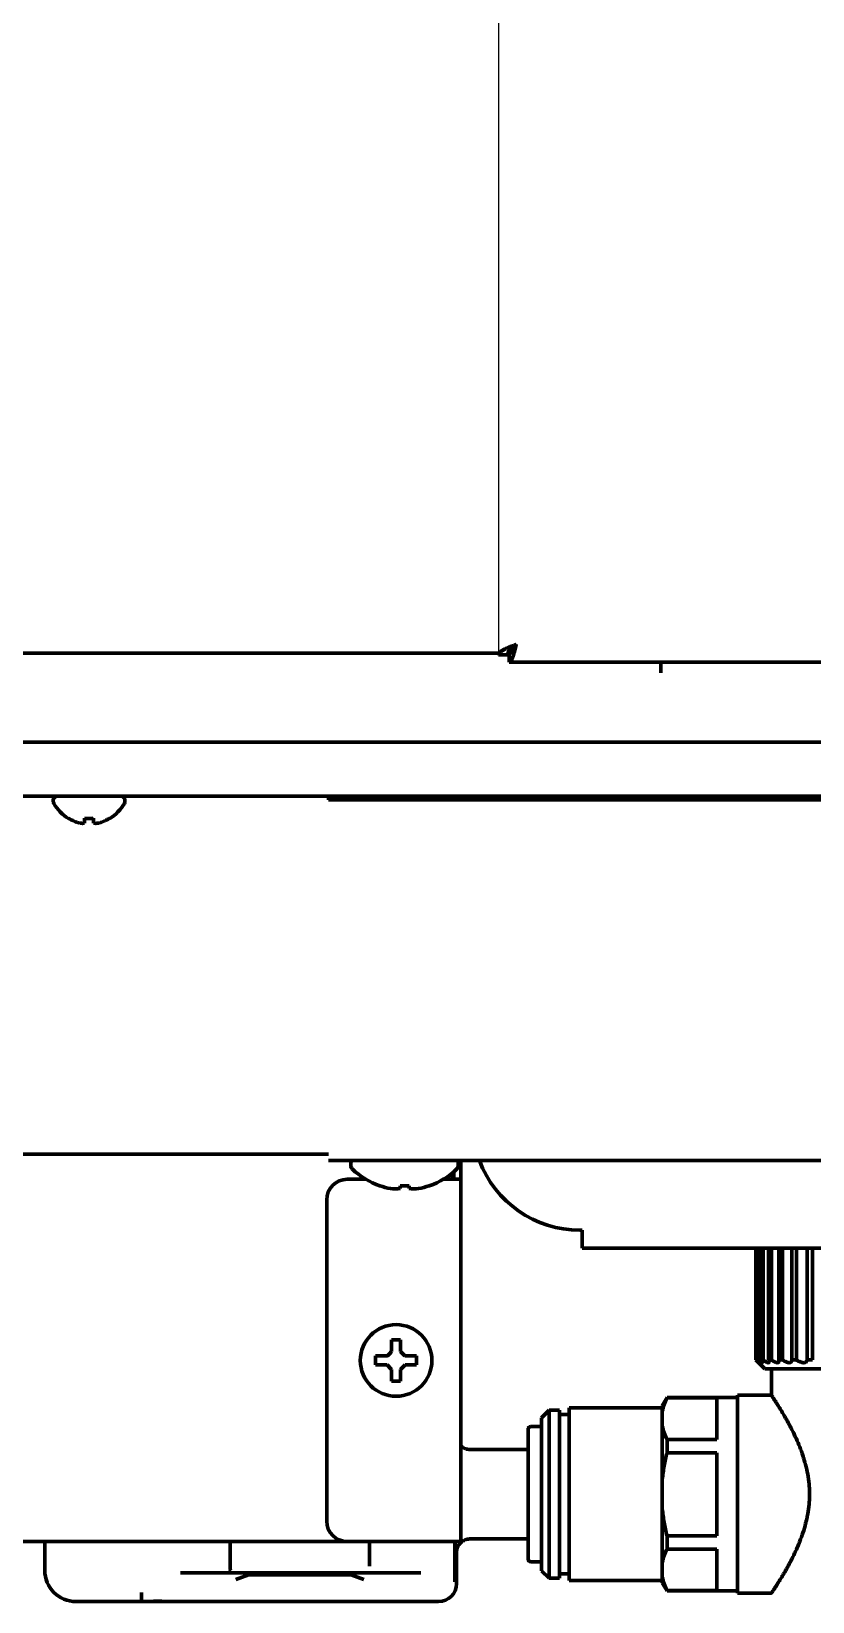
# Model space of a CAD drawing. Header units: inches. Extents: x -3077 to 7201, y 316 to 5463.
# Drawn here: x 2938.7 to 3025.9, y 1993.8 to 2169.3 of the extents above; entities that cross this region are included whole.
import ezdxf

# ---------------------------------------------------------------- set-up
doc = ezdxf.new("R2010")
doc.units = ezdxf.units.IN

msp = doc.modelspace()

# ---------------------------------------------------------------- linework, layer by layer
msp.add_line((2990.85, 2296.66), (2990.85, 2099.76))
at = {"linetype": 'Continuous', "lineweight": 70}
for p, q in [((2822.85, 2099.76), (2988.85, 2099.76)), ((2990.85, 2099.76), (2988.85, 2099.76)), ((2990.85, 2099.56), (2990.85, 2099.76)), ((2990.85, 2099.56), (2991.85, 2099.56)), ((2992.13, 2099.81), (2991.96, 2099.81)), ((2992.05, 2098.76), (2992.05, 2099.76)), ((2992.61, 2100.31), (2992.34, 2100.31)), ((3539.65, 2098.76), (2992.05, 2098.76)), ((3009, 2098.76), (3008.98, 2097.56)), ((2907.33, 2089.81), (3161.38, 2089.81)), ((3632.25, 2083.76), (2897.45, 2083.76)), ((2941.1, 2083.36), (2941.1, 2083.16)), ((2949.1, 2083.16), (2949.1, 2083.36)), ((2971.85, 2083.76), (2971.85, 2083.36)), ((2973.85, 2083.36), (2971.85, 2083.36)), ((2973.85, 2083.36), (2976.95, 2083.36)), ((2976.95, 2083.46), (2976.95, 2083.76)), ((2976.95, 2083.46), (2976.95, 2083.36)), ((2976.95, 2083.36), (3115.85, 2083.36)), ((2942.8, 2081.28), (2942.8, 2081.31)), ((2947.4, 2081.31), (2947.4, 2081.28)), ((2971.86, 2043.76), (2936.36, 2043.76)), ((3221.85, 2043.06), (2971.85, 2043.06)), ((2986.65, 2040.96), (2986.65, 2043.06)), ((2974.35, 2042.76), (2974.35, 2042.47)), ((2985.65, 2040.96), (2985.65, 2041.62)), ((2985.85, 2040.96), (2985.85, 2041.79)), ((2986.35, 2042.47), (2986.35, 2042.76)), ((2976.01, 2040.96), (2973.95, 2040.96)), ((2977.6, 2040.23), (2977.6, 2040.22)), ((2979.85, 2039.92), (2979.85, 2040.23)), ((2980.85, 2040.23), (2980.85, 2039.92)), ((2983.1, 2040.23), (2983.1, 2040.22)), ((2984.85, 2040.96), (2984.69, 2040.96)), ((2986.65, 2040.96), (2984.85, 2040.96)), ((2986.65, 2000.46), (2986.65, 2040.96)), ((2971.65, 2038.66), (2971.65, 2002.76)), ((2999.95, 2035.26), (3000.18, 2035.26)), ((3000.18, 2033.26), (3000.18, 2035.26)), ((3075.52, 2033.26), (3000.18, 2033.26)), ((3019.6, 2033.26), (3019.6, 2020.76)), ((3019.61, 2020.76), (3019.61, 2033.26)), ((3019.73, 2033.26), (3019.73, 2020.76)), ((3019.84, 2020.76), (3019.84, 2033.26)), ((3020.2, 2033.26), (3020.2, 2020.76)), ((3020.42, 2020.76), (3020.42, 2033.26)), ((3021.02, 2033.26), (3021.02, 2020.76)), ((3021.35, 2020.76), (3021.35, 2033.26)), ((3022.17, 2033.26), (3022.17, 2020.76)), ((3022.59, 2020.76), (3022.59, 2033.26)), ((3023.62, 2033.26), (3023.62, 2020.76)), ((3024.13, 2020.76), (3024.13, 2033.26)), ((3025.34, 2033.26), (3025.34, 2020.76)), ((3025.94, 2020.76), (3025.94, 2033.26)), ((2977.1, 2020.71), (2977.1, 2021.21)), ((2977.1, 2020.21), (2977.1, 2020.71)), ((2981.7, 2021.21), (2981.7, 2020.71)), ((2981.7, 2020.71), (2981.7, 2020.21)), ((3019.6, 2020.76), (3019.61, 2020.76)), ((3019.6, 2020.76), (3020.6, 2019.76)), ((3019.73, 2020.76), (3019.84, 2020.76)), ((3020.2, 2020.76), (3020.42, 2020.76)), ((3021.02, 2020.76), (3021.35, 2020.76)), ((3022.17, 2020.76), (3022.59, 2020.76)), ((3023.62, 2020.76), (3024.13, 2020.76)), ((3025.34, 2020.76), (3025.94, 2020.76)), ((3055.1, 2019.76), (3020.6, 2019.76)), ((3021.35, 2019.76), (3021.35, 2016.81)), ((3009.68, 2016.56), (3009.15, 2015.65)), ((3017.55, 2016.56), (3009.68, 2016.56)), ((3009.68, 2016.56), (3009.68, 2016.52)), ((3015.25, 2016.52), (3009.68, 2016.52)), ((3015.25, 2011.88), (3015.25, 2016.52)), ((3017.55, 2016.81), (3017.55, 2005.76)), ((3021.35, 2016.81), (3017.55, 2016.81)), ((2996.5, 2015.16), (2995.65, 2014.31)), ((2996.5, 1996.36), (2996.5, 2015.16)), ((2997.65, 2015.16), (2996.5, 2015.16)), ((2997.65, 1996.36), (2997.65, 2015.16)), ((2998.75, 1996.11), (2998.75, 2015.41)), ((3009.15, 2015.41), (2998.75, 2015.41)), ((3009.15, 2015.65), (3009.15, 2015.03)), ((3009.15, 2013.37), (3009.15, 2015.03)), ((2994.15, 2013.01), (2994.15, 1998.51)), ((2995.65, 2013.31), (2994.45, 2013.31)), ((2995.65, 1997.21), (2995.65, 2014.31)), ((2998.75, 2014.66), (2997.65, 2014.66)), ((3009.15, 2013.37), (3009.15, 2007.42)), ((3009.68, 2011.88), (3015.25, 2011.88)), ((3009.68, 2011.88), (3009.68, 2010.4)), ((2994.15, 2010.76), (2987.65, 2010.76)), ((3009.68, 2010.4), (3015.25, 2010.4)), ((3015.25, 2001.11), (3015.25, 2010.4)), ((3009.15, 2004.09), (3009.15, 2007.42)), ((3017.55, 2005.76), (3017.55, 1994.71)), ((3009.15, 2004.09), (3009.15, 1998.14)), ((2987.65, 2000.76), (2994.15, 2000.76)), ((3015.25, 2001.11), (3009.68, 2001.11)), ((3009.68, 2001.11), (3009.68, 1999.63)), ((2877.45, 2000.46), (2973.95, 2000.46)), ((2940.15, 2000.46), (2940.15, 1997.25)), ((2960.86, 2000.46), (2960.86, 1997.7)), ((2984.85, 2000.46), (2973.95, 2000.46)), ((2976.44, 1997.7), (2976.44, 2000.46)), ((2984.85, 2000.46), (2986.65, 2000.46)), ((2985.96, 2000.46), (2985.96, 1995.95)), ((2986.15, 1999.26), (2986.15, 1995.75)), ((3015.25, 1999.63), (3009.68, 1999.63)), ((3015.25, 1994.99), (3015.25, 1999.63)), ((2994.45, 1998.21), (2995.65, 1998.21)), ((2995.65, 1997.21), (2996.5, 1996.36)), ((3009.15, 1996.48), (3009.15, 1998.14)), ((2982.15, 1996.96), (2955.32, 1996.96)), ((2962.9, 1996.76), (2961.5, 1996.23)), ((2962.9, 1996.76), (2963.19, 1996.76)), ((2962.9, 1996.76), (2962.9, 1996.76)), ((2963.65, 1996.76), (2963.65, 1996.96)), ((2973.65, 1996.76), (2963.65, 1996.76)), ((2973.65, 1996.96), (2973.65, 1996.76)), ((2974.11, 1996.76), (2974.4, 1996.76)), ((2975.81, 1996.23), (2974.4, 1996.76)), ((2974.41, 1996.76), (2974.4, 1996.76)), ((2996.5, 1996.36), (2997.65, 1996.36)), ((2997.65, 1996.86), (2998.75, 1996.86)), ((2998.75, 1996.11), (3009.15, 1996.11)), ((3009.15, 1995.86), (3009.15, 1996.48)), ((3009.15, 1995.86), (3009.68, 1994.96)), ((2984.15, 1993.76), (2943.65, 1993.76)), ((3009.68, 1994.99), (3015.25, 1994.99)), ((3009.68, 1994.96), (3009.68, 1994.99)), ((3009.68, 1994.96), (3017.55, 1994.96)), ((3017.55, 1994.71), (3021.35, 1994.71))]:
    msp.add_line(p, q, dxfattribs=at)
msp.add_circle((2979.4, 2020.71), 4, dxfattribs=at)
for centre, radius, start, end in [((2941.5, 2083.36), 0.4, 90, 180), ((2948.7, 2083.36), 0.4, 0, 90), ((2941.5, 2083.16), 0.4, 180, 210.3012), ((2945.3, 2085.38), 4.8, 210.3012, 238.6273), ((2944.9, 2085.38), 4.8, 301.3727, 329.6988), ((2948.7, 2083.16), 0.4, 329.6988, 0), ((2974.85, 2042.76), 0.5, 143.1295, 180), ((2985.85, 2042.76), 0.5, 0, 36.8705), ((2999.95, 2047.26), 12, 200.4877, 270), ((2974.85, 2042.47), 0.5, 180, 226.2253), ((2980.35, 2048.21), 8.45, 226.2253, 251.0075), ((2980.35, 2048.21), 8.45, 288.9925, 313.7747), ((2985.85, 2042.47), 0.5, 313.7747, 0), ((2973.95, 2038.66), 2.3, 90, 180), ((2980.35, 2048.21), 8.44, 250.9729, 259.3378), ((2980.35, 2048.21), 7.99, 266.4122, 273.5878), ((2980.35, 2048.21), 8.44, 280.6622, 289.0271), ((2994.45, 2013.01), 0.3, 90, 180), ((2973.95, 2002.76), 2.3, 180, 270), ((2994.45, 1998.51), 0.3, 180, 270)]:
    msp.add_arc(centre, radius, start, end, dxfattribs=at)
for centre, major_axis, ratio, start_param, end_param in [((2979.32, 2048.21), (0, -8.32), 0.707107, 6.192956, 6.373415), ((2981.38, 2048.21), (0, 8.32), 0.707107, 3.051363, 3.231822), ((2986.15, 2005.76), (0, 6.5), 0.034921, 2.524195, 3.133536), ((2943.65, 1997.26), (-2.48, -2.48), 0.998783, 5.498396, 7.067974), ((2960.93, 1997.7), (0, 0.5), 0.140541, 1.570796, 3.124139), ((2962.86, 1996.66), (0, 0.3), 0.140541, 5.034567, 6.265732), ((2963.19, 1996.77), (0.5, 0), 0.034921, 4.712389, 5.871188), ((2974.11, 1996.77), (0.5, 0), 0.034921, 3.55359, 4.712389), ((2974.45, 1996.66), (0, 0.3), 0.140541, 0.017453, 1.248618), ((2984.15, 1995.76), (1.42, -1.42), 0.998783, 5.498396, 7.067974)]:
    msp.add_ellipse(centre, major_axis=major_axis, ratio=ratio, start_param=start_param, end_param=end_param, dxfattribs=at)
for points in [[(2992.85, 2100.76), (2992.82, 2100.74), (2992.74, 2100.71), (2992.64, 2100.67), (2992.53, 2100.63), (2992.42, 2100.59), (2992.32, 2100.55), (2992.21, 2100.51), (2992.11, 2100.47), (2992.01, 2100.42), (2991.91, 2100.38), (2991.82, 2100.34), (2991.73, 2100.3), (2991.64, 2100.26), (2991.56, 2100.22), (2991.48, 2100.18), (2991.4, 2100.14), (2991.33, 2100.09), (2991.26, 2100.05), (2991.2, 2100.01), (2991.14, 2099.97), (2991.08, 2099.93), (2991.04, 2099.89), (2990.99, 2099.85), (2990.96, 2099.8), (2990.92, 2099.76), (2990.9, 2099.72), (2990.88, 2099.68), (2990.86, 2099.64), (2990.85, 2099.6), (2990.85, 2099.57), (2990.85, 2099.56)], [(2992.85, 2100.76), (2992.83, 2100.74), (2992.8, 2100.71), (2992.74, 2100.67), (2992.69, 2100.63), (2992.64, 2100.59), (2992.58, 2100.55), (2992.53, 2100.51), (2992.48, 2100.47), (2992.43, 2100.42), (2992.38, 2100.38), (2992.34, 2100.34), (2992.29, 2100.3), (2992.25, 2100.26), (2992.2, 2100.22), (2992.16, 2100.18), (2992.13, 2100.14), (2992.09, 2100.09), (2992.06, 2100.05), (2992.02, 2100.01), (2991.99, 2099.97), (2991.97, 2099.93), (2991.94, 2099.89), (2991.92, 2099.85), (2991.9, 2099.8), (2991.89, 2099.76), (2991.88, 2099.72), (2991.86, 2099.68), (2991.86, 2099.64), (2991.85, 2099.6), (2991.85, 2099.57), (2991.85, 2099.56)], [(2992.05, 2099.76), (2992.06, 2099.76), (2992.08, 2099.76), (2992.11, 2099.76), (2992.13, 2099.77), (2992.16, 2099.78), (2992.19, 2099.79), (2992.21, 2099.8), (2992.24, 2099.82), (2992.27, 2099.84), (2992.29, 2099.86), (2992.32, 2099.89), (2992.35, 2099.92), (2992.37, 2099.95), (2992.4, 2099.98), (2992.43, 2100.01), (2992.45, 2100.05), (2992.48, 2100.09), (2992.51, 2100.13), (2992.53, 2100.17), (2992.56, 2100.21), (2992.59, 2100.26), (2992.61, 2100.3), (2992.64, 2100.35), (2992.67, 2100.4), (2992.69, 2100.45), (2992.72, 2100.5), (2992.75, 2100.55), (2992.77, 2100.6), (2992.8, 2100.65), (2992.83, 2100.7), (2992.84, 2100.74), (2992.85, 2100.76)], [(2992.05, 2098.76), (2992.06, 2098.76), (2992.08, 2098.76), (2992.11, 2098.77), (2992.13, 2098.78), (2992.16, 2098.8), (2992.19, 2098.82), (2992.21, 2098.85), (2992.24, 2098.89), (2992.27, 2098.93), (2992.29, 2098.97), (2992.32, 2099.02), (2992.35, 2099.08), (2992.37, 2099.14), (2992.4, 2099.2), (2992.43, 2099.27), (2992.45, 2099.34), (2992.48, 2099.42), (2992.51, 2099.5), (2992.53, 2099.58), (2992.56, 2099.67), (2992.59, 2099.76), (2992.61, 2099.85), (2992.64, 2099.94), (2992.67, 2100.04), (2992.69, 2100.14), (2992.72, 2100.24), (2992.75, 2100.34), (2992.77, 2100.44), (2992.8, 2100.55), (2992.83, 2100.65), (2992.84, 2100.72), (2992.85, 2100.76)], [(2944.1, 2080.76), (2944.13, 2080.76), (2944.17, 2080.75), (2944.24, 2080.75), (2944.32, 2080.74), (2944.39, 2080.74), (2944.46, 2080.75), (2944.53, 2080.75), (2944.58, 2080.76), (2944.6, 2080.76)], [(2944.6, 2080.76), (2944.6, 2080.77), (2944.6, 2080.8), (2944.6, 2080.85), (2944.6, 2080.91), (2944.6, 2080.97), (2944.6, 2081.04), (2944.6, 2081.11), (2944.6, 2081.2), (2944.6, 2081.27), (2944.6, 2081.31)], [(2944.6, 2081.31), (2944.77, 2081.29), (2945.1, 2081.27), (2945.44, 2081.29), (2945.6, 2081.31)], [(2945.6, 2080.76), (2945.63, 2080.76), (2945.68, 2080.75), (2945.75, 2080.75), (2945.82, 2080.74), (2945.9, 2080.74), (2945.96, 2080.75), (2946.03, 2080.75), (2946.08, 2080.76), (2946.1, 2080.76)], [(2946.1, 2080.76), (2946.16, 2080.77), (2946.26, 2080.8), (2946.43, 2080.85), (2946.59, 2080.91), (2946.74, 2080.97), (2946.89, 2081.04), (2947.05, 2081.11), (2947.21, 2081.2), (2947.34, 2081.27), (2947.4, 2081.31)], [(2978.9, 2021.71), (2978.9, 2021.76), (2978.9, 2021.87), (2978.9, 2022.03), (2978.9, 2022.19), (2978.9, 2022.34), (2978.9, 2022.5), (2978.9, 2022.65), (2978.9, 2022.82), (2978.9, 2022.94), (2978.9, 2023.01)], [(2978.9, 2023.01), (2979.07, 2023.01), (2979.4, 2023.01), (2979.74, 2023.01), (2979.9, 2023.01)], [(2978.4, 2020.21), (2978.35, 2020.21), (2978.24, 2020.21), (2978.08, 2020.21), (2977.92, 2020.21), (2977.76, 2020.21), (2977.61, 2020.21), (2977.46, 2020.21), (2977.29, 2020.21), (2977.17, 2020.21), (2977.1, 2020.21)], [(2978.4, 2021.21), (2978.43, 2021.23), (2978.47, 2021.28), (2978.54, 2021.35), (2978.62, 2021.42), (2978.69, 2021.49), (2978.76, 2021.56), (2978.83, 2021.63), (2978.88, 2021.68), (2978.9, 2021.71)], [(2978.9, 2019.71), (2978.88, 2019.73), (2978.82, 2019.78), (2978.75, 2019.86), (2978.68, 2019.93), (2978.61, 2020), (2978.54, 2020.07), (2978.47, 2020.14), (2978.43, 2020.18), (2978.4, 2020.21)], [(2979.9, 2021.71), (2979.93, 2021.68), (2979.98, 2021.63), (2980.05, 2021.55), (2980.12, 2021.48), (2980.2, 2021.41), (2980.26, 2021.34), (2980.33, 2021.27), (2980.38, 2021.23), (2980.4, 2021.21)], [(2980.4, 2020.21), (2980.38, 2020.18), (2980.33, 2020.13), (2980.26, 2020.06), (2980.19, 2019.99), (2980.12, 2019.92), (2980.05, 2019.85), (2979.97, 2019.78), (2979.93, 2019.73), (2979.9, 2019.71)], [(2980.4, 2021.21), (2980.46, 2021.21), (2980.56, 2021.21), (2980.73, 2021.21), (2980.89, 2021.21), (2981.04, 2021.21), (2981.19, 2021.21), (2981.35, 2021.21), (2981.51, 2021.21), (2981.64, 2021.21), (2981.7, 2021.21)], [(2979.9, 2018.41), (2979.74, 2018.41), (2979.4, 2018.41), (2979.07, 2018.41), (2978.9, 2018.41)], [(2979.9, 2019.71), (2979.9, 2019.65), (2979.9, 2019.54), (2979.9, 2019.38), (2979.9, 2019.22), (2979.9, 2019.07), (2979.9, 2018.92), (2979.9, 2018.76), (2979.9, 2018.59), (2979.9, 2018.47), (2979.9, 2018.41)]]:
    msp.add_open_spline(points, degree=3, dxfattribs=at)
for points, degree, knots in [([(2942.8, 2081.31), (2943.01, 2081.19), (2943.21, 2081.08), (2943.54, 2080.94), (2943.65, 2080.9), (2943.87, 2080.82), (2943.99, 2080.79), (2944.1, 2080.76)], 3, [0, 0, 0, 0, 0.5, 0.5, 0.75, 0.75, 1, 1, 1, 1]), ([(2945.6, 2081.31), (2945.6, 2081.19), (2945.6, 2081.08), (2945.6, 2080.94), (2945.6, 2080.9), (2945.6, 2080.82), (2945.6, 2080.79), (2945.6, 2080.76)], 3, [0, 0, 0, 0, 0.5, 0.5, 0.75, 0.75, 1, 1, 1, 1]), ([(2979.9, 2023.01), (2979.9, 2022.8), (2979.9, 2022.59), (2979.9, 2022.27), (2979.9, 2022.16), (2979.9, 2021.93), (2979.9, 2021.82), (2979.9, 2021.71)], 3, [0, 0, 0, 0, 0.5, 0.5, 0.75, 0.75, 1, 1, 1, 1]), ([(2977.1, 2021.21), (2977.31, 2021.21), (2977.51, 2021.21), (2977.84, 2021.21), (2977.95, 2021.21), (2978.17, 2021.21), (2978.29, 2021.21), (2978.4, 2021.21)], 3, [0, 0, 0, 0, 0.5, 0.5, 0.75, 0.75, 1, 1, 1, 1]), ([(2981.7, 2020.21), (2981.5, 2020.21), (2981.29, 2020.21), (2980.96, 2020.21), (2980.85, 2020.21), (2980.63, 2020.21), (2980.52, 2020.21), (2980.4, 2020.21)], 3, [0, 0, 0, 0, 0.5, 0.5, 0.75, 0.75, 1, 1, 1, 1]), ([(3019.61, 2020.76), (3019.65, 2020.71), (3019.69, 2020.67), (3019.75, 2020.62), (3019.77, 2020.6), (3019.79, 2020.58), (3019.8, 2020.57), (3019.82, 2020.55), (3019.83, 2020.55), (3019.86, 2020.51), (3019.89, 2020.49), (3019.92, 2020.47), (3019.93, 2020.47), (3019.94, 2020.46), (3019.94, 2020.46), (3019.94, 2020.46), (3019.94, 2020.46), (3019.95, 2020.46), (3019.95, 2020.46), (3019.94, 2020.48), (3019.94, 2020.48), (3019.93, 2020.49), (3019.92, 2020.51), (3019.91, 2020.53), (3019.89, 2020.55), (3019.88, 2020.57), (3019.86, 2020.6), (3019.84, 2020.62), (3019.8, 2020.67), (3019.77, 2020.71), (3019.73, 2020.76)], 3, [0, 0, 0, 0, 0.125, 0.125, 0.1875, 0.1875, 0.21875, 0.21875, 0.25, 0.25, 0.375, 0.375, 0.4375, 0.4375, 0.46875, 0.46875, 0.5, 0.5, 0.625, 0.625, 0.65625, 0.65625, 0.6875, 0.75, 0.75, 0.8125, 0.8125, 0.875, 0.875, 1, 1, 1, 1]), ([(3019.84, 2020.76), (3019.89, 2020.71), (3019.94, 2020.67), (3020.01, 2020.62), (3020.03, 2020.6), (3020.07, 2020.58), (3020.08, 2020.57), (3020.1, 2020.55), (3020.11, 2020.55), (3020.16, 2020.51), (3020.19, 2020.49), (3020.24, 2020.47), (3020.25, 2020.47), (3020.27, 2020.46), (3020.27, 2020.46), (3020.29, 2020.46), (3020.29, 2020.46), (3020.31, 2020.46), (3020.32, 2020.46), (3020.33, 2020.48), (3020.33, 2020.48), (3020.33, 2020.49), (3020.33, 2020.51), (3020.32, 2020.53), (3020.31, 2020.55), (3020.31, 2020.57), (3020.29, 2020.6), (3020.28, 2020.62), (3020.25, 2020.67), (3020.23, 2020.71), (3020.2, 2020.76)], 3, [0, 0, 0, 0, 0.125, 0.125, 0.1875, 0.1875, 0.21875, 0.21875, 0.25, 0.25, 0.375, 0.375, 0.4375, 0.4375, 0.46875, 0.46875, 0.5, 0.5, 0.625, 0.625, 0.65625, 0.65625, 0.6875, 0.75, 0.75, 0.8125, 0.8125, 0.875, 0.875, 1, 1, 1, 1]), ([(3020.42, 2020.76), (3020.48, 2020.71), (3020.54, 2020.67), (3020.62, 2020.62), (3020.65, 2020.6), (3020.69, 2020.58), (3020.7, 2020.57), (3020.72, 2020.55), (3020.74, 2020.55), (3020.8, 2020.51), (3020.84, 2020.49), (3020.9, 2020.47), (3020.92, 2020.47), (3020.95, 2020.46), (3020.95, 2020.46), (3020.97, 2020.46), (3020.98, 2020.46), (3021.01, 2020.46), (3021.03, 2020.46), (3021.05, 2020.48), (3021.06, 2020.48), (3021.06, 2020.49), (3021.07, 2020.51), (3021.07, 2020.53), (3021.08, 2020.55), (3021.08, 2020.57), (3021.07, 2020.6), (3021.07, 2020.62), (3021.05, 2020.67), (3021.04, 2020.71), (3021.02, 2020.76)], 3, [0, 0, 0, 0, 0.125, 0.125, 0.1875, 0.1875, 0.21875, 0.21875, 0.25, 0.25, 0.375, 0.375, 0.4375, 0.4375, 0.46875, 0.46875, 0.5, 0.5, 0.625, 0.625, 0.65625, 0.65625, 0.6875, 0.75, 0.75, 0.8125, 0.8125, 0.875, 0.875, 1, 1, 1, 1]), ([(3021.35, 2020.76), (3021.41, 2020.71), (3021.47, 2020.67), (3021.56, 2020.62), (3021.59, 2020.6), (3021.64, 2020.58), (3021.65, 2020.57), (3021.68, 2020.55), (3021.7, 2020.55), (3021.77, 2020.51), (3021.82, 2020.49), (3021.89, 2020.47), (3021.92, 2020.47), (3021.95, 2020.46), (3021.96, 2020.46), (3021.98, 2020.46), (3021.99, 2020.46), (3022.04, 2020.46), (3022.07, 2020.46), (3022.11, 2020.48), (3022.11, 2020.48), (3022.12, 2020.49), (3022.14, 2020.51), (3022.15, 2020.53), (3022.16, 2020.55), (3022.17, 2020.57), (3022.18, 2020.6), (3022.18, 2020.62), (3022.18, 2020.67), (3022.18, 2020.71), (3022.17, 2020.76)], 3, [0, 0, 0, 0, 0.125, 0.125, 0.1875, 0.1875, 0.21875, 0.21875, 0.25, 0.25, 0.375, 0.375, 0.4375, 0.4375, 0.46875, 0.46875, 0.5, 0.5, 0.625, 0.625, 0.65625, 0.65625, 0.6875, 0.75, 0.75, 0.8125, 0.8125, 0.875, 0.875, 1, 1, 1, 1]), ([(3022.59, 2020.76), (3022.66, 2020.71), (3022.73, 2020.67), (3022.82, 2020.62), (3022.86, 2020.6), (3022.91, 2020.58), (3022.92, 2020.57), (3022.95, 2020.55), (3022.97, 2020.55), (3023.05, 2020.51), (3023.11, 2020.49), (3023.2, 2020.47), (3023.23, 2020.47), (3023.27, 2020.46), (3023.28, 2020.46), (3023.3, 2020.46), (3023.32, 2020.46), (3023.38, 2020.46), (3023.42, 2020.46), (3023.47, 2020.48), (3023.48, 2020.48), (3023.49, 2020.49), (3023.52, 2020.51), (3023.54, 2020.53), (3023.56, 2020.55), (3023.57, 2020.57), (3023.59, 2020.6), (3023.59, 2020.62), (3023.61, 2020.67), (3023.62, 2020.71), (3023.62, 2020.76)], 3, [0, 0, 0, 0, 0.125, 0.125, 0.1875, 0.1875, 0.21875, 0.21875, 0.25, 0.25, 0.375, 0.375, 0.4375, 0.4375, 0.46875, 0.46875, 0.5, 0.5, 0.625, 0.625, 0.65625, 0.65625, 0.6875, 0.75, 0.75, 0.8125, 0.8125, 0.875, 0.875, 1, 1, 1, 1]), ([(3024.13, 2020.76), (3024.2, 2020.71), (3024.27, 2020.67), (3024.38, 2020.62), (3024.41, 2020.6), (3024.47, 2020.58), (3024.48, 2020.57), (3024.52, 2020.55), (3024.54, 2020.55), (3024.62, 2020.51), (3024.69, 2020.49), (3024.79, 2020.47), (3024.82, 2020.47), (3024.86, 2020.46), (3024.88, 2020.46), (3024.91, 2020.46), (3024.92, 2020.46), (3025, 2020.46), (3025.05, 2020.46), (3025.11, 2020.48), (3025.12, 2020.48), (3025.14, 2020.49), (3025.17, 2020.51), (3025.2, 2020.53), (3025.23, 2020.55), (3025.25, 2020.57), (3025.27, 2020.6), (3025.29, 2020.62), (3025.32, 2020.67), (3025.33, 2020.71), (3025.34, 2020.76)], 3, [0, 0, 0, 0, 0.125, 0.125, 0.1875, 0.1875, 0.21875, 0.21875, 0.25, 0.25, 0.375, 0.375, 0.4375, 0.4375, 0.46875, 0.46875, 0.5, 0.5, 0.625, 0.625, 0.65625, 0.65625, 0.6875, 0.75, 0.75, 0.8125, 0.8125, 0.875, 0.875, 1, 1, 1, 1]), ([(2978.9, 2018.41), (2978.9, 2018.61), (2978.9, 2018.82), (2978.9, 2019.14), (2978.9, 2019.25), (2978.9, 2019.48), (2978.9, 2019.59), (2978.9, 2019.71)], 3, [0, 0, 0, 0, 0.5, 0.5, 0.75, 0.75, 1, 1, 1, 1]), ([(3009.68, 2016.52), (3009.56, 2016.28), (3009.45, 2016.03), (3009.27, 2015.53), (3009.2, 2015.28), (3009.15, 2015.03)], 3, [0, 0, 0, 0, 0.5, 0.5, 1, 1, 1, 1]), ([(3021.35, 2016.81), (3021.35, 2016.81), (3021.35, 2016.81), (3021.35, 2016.8), (3021.35, 2016.8), (3021.36, 2016.79), (3021.38, 2016.77), (3021.41, 2016.71), (3021.45, 2016.66), (3021.52, 2016.55), (3021.55, 2016.51), (3021.6, 2016.44), (3021.61, 2016.41), (3021.64, 2016.36), (3021.66, 2016.34), (3021.75, 2016.2), (3021.83, 2016.07), (3022.01, 2015.79), (3022.11, 2015.63), (3022.27, 2015.38), (3022.33, 2015.29), (3022.41, 2015.15), (3022.46, 2015.08), (3022.5, 2015), (3022.53, 2014.95), (3022.55, 2014.93), (3022.68, 2014.7), (3022.8, 2014.49), (3023.06, 2014.04), (3023.19, 2013.81), (3023.46, 2013.31), (3023.59, 2013.05), (3023.76, 2012.71), (3023.8, 2012.64), (3023.86, 2012.5), (3023.96, 2012.3), (3024.06, 2012.08), (3024.26, 2011.65), (3024.39, 2011.35), (3024.63, 2010.73), (3024.75, 2010.41), (3024.91, 2009.92), (3024.97, 2009.75), (3025.04, 2009.49), (3025.07, 2009.41), (3025.1, 2009.28), (3025.11, 2009.24), (3025.14, 2009.15), (3025.15, 2009.11), (3025.25, 2008.71), (3025.33, 2008.36), (3025.46, 2007.64), (3025.51, 2007.27), (3025.55, 2006.8), (3025.56, 2006.71), (3025.58, 2006.52), (3025.58, 2006.43), (3025.59, 2006.14), (3025.6, 2005.95), (3025.6, 2005.58), (3025.59, 2005.39), (3025.58, 2005.01), (3025.56, 2004.83), (3025.51, 2004.27), (3025.47, 2003.91), (3025.37, 2003.37), (3025.33, 2003.19), (3025.28, 2002.92), (3025.25, 2002.83), (3025.21, 2002.65), (3025.19, 2002.57), (3025.08, 2002.13), (3024.98, 2001.79), (3024.76, 2001.13), (3024.64, 2000.81), (3024.46, 2000.34), (3024.39, 2000.19), (3024.3, 1999.96), (3024.26, 1999.88), (3024.2, 1999.73), (3024.17, 1999.66), (3024, 1999.29), (3023.87, 1999.01), (3023.6, 1998.47), (3023.47, 1998.21), (3023.2, 1997.72), (3023.07, 1997.48), (3022.92, 1997.22), (3022.91, 1997.2), (3022.87, 1997.14), (3022.83, 1997.06), (3022.72, 1996.87), (3022.62, 1996.71), (3022.45, 1996.42), (3022.33, 1996.23), (3022.12, 1995.89), (3022.02, 1995.73), (3021.89, 1995.52), (3021.84, 1995.45), (3021.78, 1995.36), (3021.76, 1995.33), (3021.73, 1995.28), (3021.72, 1995.27), (3021.7, 1995.24), (3021.62, 1995.11), (3021.55, 1995.01), (3021.45, 1994.86), (3021.42, 1994.8), (3021.38, 1994.74), (3021.37, 1994.73), (3021.36, 1994.72), (3021.36, 1994.71), (3021.35, 1994.71), (3021.35, 1994.71), (3021.35, 1994.71), (3021.35, 1994.71), (3021.35, 1994.71), (3021.35, 1994.71)], 3, [0, 0, 0, 0, 0.003065, 0.003065, 0.006975, 0.014794, 0.030432, 0.030432, 0.061708, 0.061708, 0.077347, 0.077347, 0.085166, 0.085166, 0.092985, 0.092985, 0.124261, 0.124261, 0.155537, 0.155537, 0.171176, 0.171176, 0.178995, 0.182904, 0.182904, 0.186814, 0.186814, 0.21809, 0.21809, 0.249367, 0.249367, 0.280643, 0.280643, 0.288462, 0.288462, 0.296281, 0.311919, 0.311919, 0.343196, 0.343196, 0.374472, 0.374472, 0.39011, 0.39011, 0.39793, 0.39793, 0.401839, 0.401839, 0.405749, 0.405749, 0.437025, 0.437025, 0.468301, 0.468301, 0.47612, 0.47612, 0.48394, 0.48394, 0.499578, 0.499578, 0.515216, 0.515216, 0.530854, 0.530854, 0.562131, 0.562131, 0.577769, 0.577769, 0.585588, 0.585588, 0.593407, 0.593407, 0.624683, 0.624683, 0.65596, 0.65596, 0.671598, 0.671598, 0.679417, 0.679417, 0.687236, 0.687236, 0.718512, 0.718512, 0.749789, 0.749789, 0.781065, 0.781065, 0.784975, 0.784975, 0.788884, 0.796703, 0.812342, 0.812342, 0.843618, 0.843618, 0.874894, 0.874894, 0.890533, 0.890533, 0.898352, 0.898352, 0.902261, 0.902261, 0.906171, 0.937447, 0.937447, 0.968724, 0.968724, 0.984362, 0.984362, 0.992181, 0.99609, 0.998045, 0.999023, 0.999023, 1, 1, 1, 1]), ([(3009.15, 2013.37), (3009.2, 2013.12), (3009.27, 2012.87), (3009.45, 2012.37), (3009.56, 2012.12), (3009.68, 2011.88)], 3, [0, 0, 0, 0, 0.5, 0.5, 1, 1, 1, 1]), ([(2986.64, 2011.15), (2986.69, 2011.1), (2986.75, 2011.05), (2986.84, 2011), (2986.86, 2010.98), (2986.9, 2010.96), (2986.92, 2010.94), (2986.99, 2010.91), (2987.08, 2010.87), (2987.17, 2010.84), (2987.24, 2010.81), (2987.26, 2010.81), (2987.31, 2010.8), (2987.33, 2010.79), (2987.41, 2010.78), (2987.46, 2010.77), (2987.53, 2010.76), (2987.57, 2010.76), (2987.6, 2010.76), (2987.62, 2010.76), (2987.63, 2010.76), (2987.64, 2010.76), (2987.65, 2010.76), (2987.65, 2010.76)], 3, [0, 0, 0, 0, 0.206638, 0.206638, 0.272751, 0.272751, 0.338865, 0.338865, 0.471092, 0.603319, 0.603319, 0.669432, 0.669432, 0.735546, 0.735546, 0.867773, 0.867773, 0.933886, 0.966943, 0.966943, 0.983472, 0.983472, 1, 1, 1, 1]), ([(3009.68, 2010.4), (3009.56, 2009.91), (3009.45, 2009.42), (3009.27, 2008.42), (3009.2, 2007.92), (3009.15, 2007.42)], 3, [0, 0, 0, 0, 0.5, 0.5, 1, 1, 1, 1]), ([(3009.15, 2004.09), (3009.2, 2003.59), (3009.27, 2003.09), (3009.45, 2002.09), (3009.56, 2001.6), (3009.68, 2001.11)], 3, [0, 0, 0, 0, 0.5, 0.5, 1, 1, 1, 1]), ([(2987.65, 2000.76), (2987.65, 2000.76), (2987.64, 2000.76), (2987.63, 2000.76), (2987.62, 2000.76), (2987.6, 2000.76), (2987.57, 2000.75), (2987.53, 2000.75), (2987.46, 2000.74), (2987.41, 2000.74), (2987.33, 2000.72), (2987.31, 2000.72), (2987.26, 2000.7), (2987.24, 2000.7), (2987.17, 2000.68), (2987.08, 2000.64), (2986.99, 2000.6), (2986.92, 2000.57), (2986.9, 2000.55), (2986.86, 2000.53), (2986.84, 2000.52), (2986.74, 2000.45), (2986.66, 2000.39), (2986.56, 2000.28), (2986.52, 2000.25), (2986.48, 2000.19), (2986.46, 2000.17), (2986.43, 2000.13), (2986.42, 2000.11), (2986.35, 2000.01), (2986.3, 1999.92), (2986.26, 1999.81), (2986.25, 1999.78), (2986.23, 1999.74), (2986.22, 1999.71), (2986.2, 1999.64), (2986.19, 1999.6), (2986.16, 1999.45), (2986.15, 1999.36), (2986.15, 1999.26)], 3, [0, 0, 0, 0, 0.007813, 0.007813, 0.015625, 0.015625, 0.03125, 0.0625, 0.0625, 0.125, 0.125, 0.15625, 0.15625, 0.1875, 0.1875, 0.25, 0.3125, 0.3125, 0.34375, 0.34375, 0.375, 0.375, 0.5, 0.5, 0.5625, 0.5625, 0.59375, 0.59375, 0.625, 0.625, 0.75, 0.75, 0.78125, 0.78125, 0.8125, 0.8125, 0.875, 0.875, 1, 1, 1, 1]), ([(3009.68, 1999.63), (3009.56, 1999.39), (3009.45, 1999.14), (3009.27, 1998.65), (3009.2, 1998.4), (3009.15, 1998.14)], 3, [0, 0, 0, 0, 0.5, 0.5, 1, 1, 1, 1]), ([(3009.15, 1996.48), (3009.2, 1996.23), (3009.27, 1995.98), (3009.45, 1995.48), (3009.56, 1995.23), (3009.68, 1994.99)], 3, [0, 0, 0, 0, 0.5, 0.5, 1, 1, 1, 1]), ([(2953.21, 1993.82), (2953.06, 1993.81), (2952.97, 1993.81), (2952.82, 1993.8), (2952.39, 1993.79), (2951.84, 1993.77), (2951.56, 1993.77)], 2, [0, 0, 0, 0.16667, 0.16667, 0.33334, 0.666681, 1, 1, 1])]:
    msp.add_open_spline(points, degree=degree, knots=knots, dxfattribs=at)
msp.add_rational_spline([(2950.94, 1994.77), (2950.94, 1994.2), (2950.94, 1993.79), (2950.94, 1993.77)], [1, 0.812892454802, 0.812892454802, 1], degree=3, dxfattribs=at)

doc.saveas('drawing.dxf')
